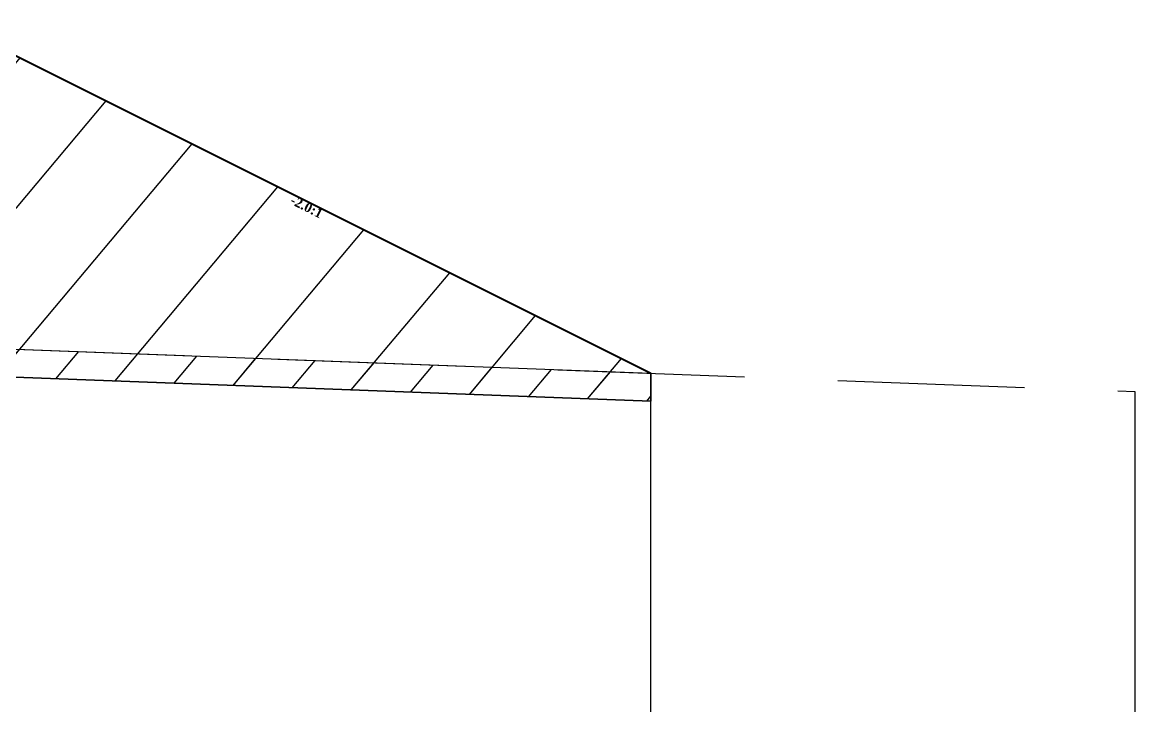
# Model space of a CAD drawing. Header units: millimetres. Extents: x 2762 to 3076, y 916 to 3305.
# Drawn here: x 2827.14 to 2839.05, y 2176.78 to 2184.16 of the extents above; entities that cross this region are included whole.
import ezdxf

# ---------------------------------------------------------------- set-up
doc = ezdxf.new("R2010")
doc.units = ezdxf.units.MM
doc.header["$LTSCALE"] = 2
doc.linetypes.add('CACHE', pattern=[9.525, 6.35, -3.175])
doc.linetypes.add('DASHED', pattern=[0.75, 0.5, -0.25])
doc.layers.add('C-ROAD-CORR', color=5, linetype='Continuous')
doc.layers.add('C-ROAD-SCTN', color=7, linetype='Continuous')
doc.styles.add('C3D_Etiquette', font='romans.shx')

msp = doc.modelspace()

# ---------------------------------------------------------------- hatches: boundary and pattern name
at = {"linetype": 'Continuous', "lineweight": -3}
h = msp.add_hatch(dxfattribs=at)
h.set_pattern_fill('_U', color=3, angle=50, style=0, pattern_type=0)
h.set_pattern_definition([(50, (2808.9997, 2180.8537), (-0.766044, 0.642788), [])])
h.paths.add_polyline_path([(2809, 2180.854), (2809.201, 2181.054), (2810.701, 2181.114), (2816.158, 2183.843), (2824.155, 2184.163), (2826.551, 2184.067), (2833.873, 2180.406), (2833.873, 2180.106), (2823.883, 2180.485), (2822.521, 2180.539), (2821.275, 2180.57), (2809.29, 2180.847)])
h.paths.add_polyline_path([(2807.37, 2180.89), (2807.37, 2181.19), (2807.401, 2181.066), (2807.701, 2181.054), (2807.876, 2180.879)])
h = msp.add_hatch(dxfattribs=at)
h.set_pattern_fill('_U', color=150, scale=0.5, angle=50, style=0, pattern_type=0)
h.set_pattern_definition([(50, (2808.9997, 2180.8537), (-0.383022, 0.321394), [])])
h.paths.add_polyline_path([(2809, 2180.854), (2809.201, 2181.054), (2810.701, 2181.114), (2821.275, 2180.87), (2822.521, 2180.839), (2823.883, 2180.785), (2833.873, 2180.406), (2833.873, 2180.106), (2823.883, 2180.485), (2822.521, 2180.539), (2821.275, 2180.57), (2809.29, 2180.847)])
h.paths.add_polyline_path([(2807.37, 2181.19), (2809.29, 2181.147), (2810.701, 2181.114), (2809.201, 2181.054), (2809, 2180.854), (2807.876, 2180.879), (2807.701, 2181.054), (2807.401, 2181.066)])
h.paths.add_polyline_path([(2807.37, 2180.89), (2807.37, 2181.19), (2807.401, 2181.066), (2807.701, 2181.054), (2807.876, 2180.879)])

# ---------------------------------------------------------------- linework, layer by layer
at = {"color": 253, "linetype": 'Continuous', "lineweight": -3}
for p, q in [((2826.551, 2184.067), (2833.873, 2180.406)), ((2823.883, 2180.785), (2833.873, 2180.406)), ((2833.873, 2180.106), (2823.883, 2180.485)), ((2833.873, 2180.106), (2823.883, 2180.485)), ((2833.873, 2180.406), (2833.873, 2180.106)), ((2833.873, 2180.406), (2833.873, 2180.106))]:
    msp.add_line(p, q, dxfattribs=at)
at = {"color": 105, "linetype": 'DASHED', "lineweight": -3, "ltscale": 2}
msp.add_line((2823.883, 2180.785), (2839.055, 2180.21), dxfattribs=at)
at = {"color": 6, "linetype": 'Continuous', "lineweight": -3}
msp.add_line((2823.883, 2180.485), (2833.873, 2180.106), dxfattribs=at)
at = {"color": 8, "linetype": 'CACHE', "lineweight": -3}
msp.add_line((2833.873, 2176.784), (2833.873, 2180.406), dxfattribs=at)
at = {"color": 98, "linetype": 'CACHE', "lineweight": -3}
msp.add_line((2839.055, 2180.21), (2839.055, 2176.784), dxfattribs=at)
at = {"layer": 'C-ROAD-CORR', "color": 1, "linetype": 'Continuous', "lineweight": 40}
msp.add_line((2826.551, 2184.067), (2833.873, 2180.406), dxfattribs=at)
at = {"layer": 'C-ROAD-SCTN', "color": 154, "linetype": 'Continuous', "lineweight": -3}
msp.add_line((2826.551, 2184.067), (2833.873, 2180.406), dxfattribs=at)
at = {"layer": 'C-ROAD-SCTN', "color": 1, "linetype": 'Continuous', "lineweight": -3}
msp.add_line((2826.551, 2184.067), (2833.873, 2180.406), dxfattribs=at)

# ---------------------------------------------------------------- texts
at = {"color": 7, "linetype": 'Continuous', "lineweight": -3, "insert": (2830.211, 2182.233), "char_height": 0.1, "width": 0.34598, "attachment_point": 2, "rotation": 333.4349, "style": 'C3D_Etiquette'}
msp.add_mtext('{\\fTimes New Roman|b1|i0|c0|p18;-2.0:1}', dxfattribs=at)

doc.saveas('drawing.dxf')
